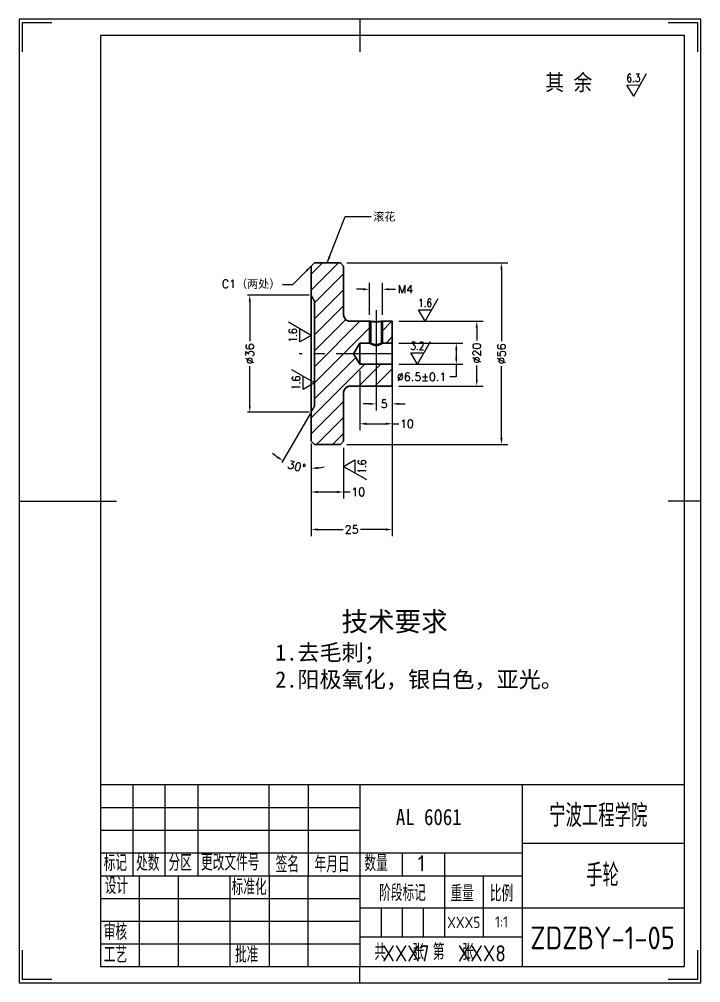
# Model space of a CAD drawing. Header units: millimetres. Extents: x 348 to 7549, y -2121 to -1262.
# Drawn here: x 3214.9 to 3424.9, y -2117.4 to -1820.4 of the extents above; entities that cross this region are included whole.
import ezdxf
from ezdxf.enums import TextEntityAlignment as Align

# ---------------------------------------------------------------- set-up
doc = ezdxf.new("R2010")
doc.units = ezdxf.units.MM
doc.header["$LTSCALE"] = 46.255
doc.header["$PDMODE"] = 3
doc.header["$PDSIZE"] = 8
doc.linetypes.add('CENTER', pattern=[0.6, 0.375, -0.075, 0.075, -0.075])
doc.layers.get('0').update_dxf_attribs({"linetype": 'CONTINUOUS'})
doc.layers.get('Defpoints').update_dxf_attribs({"linetype": 'CONTINUOUS'})
for name, color, linetype, lineweight in [('dim', 82, 'CONTINUOUS', 9), ('中心线', 2, 'CENTER', 13), ('剖面线', 4, 'CONTINUOUS', 13), ('图框_内框线', 5, 'CONTINUOUS', 13), ('图框_外框线', 7, 'CONTINUOUS', 13), ('图框_标题栏属性', 1, 'CONTINUOUS', 13), ('图框_标题栏文字', 6, 'CONTINUOUS', 13), ('图框_角线', 5, 'CONTINUOUS', 13), ('尺寸线', 80, 'CONTINUOUS', 13), ('文字', 3, 'CONTINUOUS', 13), ('粗实线', 7, 'CONTINUOUS', 20), ('细实线', 20, 'CONTINUOUS', 13)]:
    doc.layers.add(name, color=color, linetype=linetype, lineweight=lineweight)
doc.styles.add('ROMANC', font='romanc.shx', dxfattribs={"bigfont": 'gbcbig.shx'})
doc.styles.get("Standard").update_dxf_attribs({"font": 'txt', "width": 0.85, "bigfont": 'gbcbig.shx'})
doc.styles.add('TXT08', font='txt.shx', dxfattribs={"width": 0.8, "bigfont": 'gbcbig.shx'})
doc.styles.add('宋体', font='SimSun.ttf')
doc.styles.add('工程字', font='gbenor.shx', dxfattribs={"bigfont": 'gbcbig.shx'})
doc.dimstyles.new('YanXiu', dxfattribs={"dimtxt": 2.5, "dimasz": 2.2, "dimexe": 0.66, "dimexo": 0.66, "dimgap": 0.66, "dimtad": 0, "dimtoh": 1, "dimdsep": 46, "dimtxsty": 'ROMANC', "dimcen": 0, "dimclrd": 256, "dimclre": 131, "dimclrt": 42, "dimazin": 2, "dimtfac": 1, "dimtofl": 0, "dimtmove": 0, "dimatfit": 3, "dimfxl": 1, "dimlwd": 5, "dimlwe": 5, "dimarcsym": 0})
doc.dimstyles.new('YanXiu6', dxfattribs={"dimtxt": 8, "dimasz": 5, "dimexe": 3, "dimexo": 2, "dimgap": 0.66, "dimtad": 0, "dimtoh": 1, "dimdsep": 46, "dimtxsty": 'ROMANC', "dimcen": 0, "dimclrd": 256, "dimclre": 131, "dimclrt": 42, "dimazin": 2, "dimtfac": 1, "dimtofl": 0, "dimtmove": 0, "dimatfit": 3, "dimfxl": 1, "dimlwd": 5, "dimlwe": 5, "dimarcsym": 0})

# ---------------------------------------------------------------- blocks, each defined once
blk = doc.blocks.new('*D36')
at = {"layer": 'Defpoints', "color": 0, "transparency": 16777216}
for p in [(3329.89, -1913.5), (3329.89, -1933.5), (3355.93, -1933.5)]:
    blk.add_point(p, dxfattribs=at)
at = {"layer": 'dim', "color": 131, "lineweight": 5, "transparency": 16777216}
for p, q in [((3331.89, -1913.5), (3357.93, -1913.5)), ((3331.89, -1933.5), (3357.93, -1933.5))]:
    blk.add_line(p, q, dxfattribs=at)
at = {"layer": 'dim', "lineweight": 5, "transparency": 16777216}
for p, q in [((3355.93, -1915.5), (3355.93, -1919.42)), ((3355.93, -1931.5), (3355.93, -1927.17))]:
    blk.add_line(p, q, dxfattribs=at)
at = {"layer": 'dim', "transparency": 16777216}
for points in [[(3355.6, -1915.5), (3356.26, -1915.5), (3355.93, -1913.5)], [(3355.6, -1931.5), (3356.26, -1931.5), (3355.93, -1933.5)]]:
    blk.add_solid(points, dxfattribs=at)
at = {"layer": 'dim', "color": 42, "transparency": 16777216, "insert": (3355.93, -1923.3), "char_height": 2.5, "attachment_point": 5, "rotation": 90, "style": 'ROMANC'}
blk.add_mtext('%%C20', dxfattribs=at)
blk = doc.blocks.new('*D37')
at = {"layer": 'Defpoints', "color": 0, "transparency": 16777216}
for p in [(3329.89, -1920.25), (3329.89, -1926.75), (3349.62, -1926.75)]:
    blk.add_point(p, dxfattribs=at)
at = {"layer": 'dim', "color": 131, "lineweight": 5, "transparency": 16777216}
for p, q in [((3331.89, -1920.25), (3351.62, -1920.25)), ((3331.89, -1926.75), (3351.62, -1926.75))]:
    blk.add_line(p, q, dxfattribs=at)
at = {"layer": 'dim', "lineweight": 5, "transparency": 16777216}
for p, q in [((3349.62, -1922.25), (3349.62, -1924.75)), ((3349.62, -1926.75), (3349.62, -1930.64)), ((3349.62, -1930.64), (3347.62, -1930.64))]:
    blk.add_line(p, q, dxfattribs=at)
at = {"layer": 'dim', "transparency": 16777216}
for points in [[(3349.29, -1922.25), (3349.95, -1922.25), (3349.62, -1920.25)], [(3349.29, -1924.75), (3349.95, -1924.75), (3349.62, -1926.75)]]:
    blk.add_solid(points, dxfattribs=at)
at = {"layer": 'dim', "color": 42, "transparency": 16777216, "insert": (3338.93, -1930.64), "char_height": 2.5, "attachment_point": 5, "style": 'ROMANC'}
blk.add_mtext('\\A1;%%C6.5±0.1', dxfattribs=at)
blk = doc.blocks.new('*D38')
at = {"layer": 'Defpoints', "color": 0, "transparency": 16777216}
for p in [(3313.89, -1895.5), (3313.89, -1951.5), (3363.54, -1951.5)]:
    blk.add_point(p, dxfattribs=at)
at = {"layer": 'dim', "color": 131, "lineweight": 5, "transparency": 16777216}
for p, q in [((3315.89, -1895.5), (3365.54, -1895.5)), ((3315.89, -1951.5), (3365.54, -1951.5))]:
    blk.add_line(p, q, dxfattribs=at)
at = {"layer": 'dim', "lineweight": 5, "transparency": 16777216}
for p, q in [((3363.54, -1897.5), (3363.54, -1919.62)), ((3363.54, -1949.5), (3363.54, -1927.37))]:
    blk.add_line(p, q, dxfattribs=at)
at = {"layer": 'dim', "transparency": 16777216}
for points in [[(3363.2, -1897.5), (3363.87, -1897.5), (3363.54, -1895.5)], [(3363.2, -1949.5), (3363.87, -1949.5), (3363.54, -1951.5)]]:
    blk.add_solid(points, dxfattribs=at)
at = {"layer": 'dim', "color": 42, "transparency": 16777216, "insert": (3363.54, -1923.5), "char_height": 2.5, "attachment_point": 5, "rotation": 90, "style": 'ROMANC'}
blk.add_mtext('%%C56', dxfattribs=at)
blk = doc.blocks.new('*D39')
at = {"layer": 'Defpoints', "color": 0, "transparency": 16777216}
for p in [(3304.89, -1950.5), (3314.89, -1950.5), (3314.89, -1966.12)]:
    blk.add_point(p, dxfattribs=at)
at = {"layer": 'dim', "color": 131, "lineweight": 5, "transparency": 16777216}
for p, q in [((3304.89, -1952.5), (3304.89, -1968.12)), ((3314.89, -1952.5), (3314.89, -1968.12))]:
    blk.add_line(p, q, dxfattribs=at)
at = {"layer": 'dim', "lineweight": 5, "transparency": 16777216}
for p, q in [((3306.89, -1966.12), (3312.89, -1966.12)), ((3314.89, -1966.12), (3316.89, -1966.12))]:
    blk.add_line(p, q, dxfattribs=at)
at = {"layer": 'dim', "transparency": 16777216}
for points in [[(3306.89, -1965.79), (3306.89, -1966.45), (3304.89, -1966.12)], [(3312.89, -1965.79), (3312.89, -1966.45), (3314.89, -1966.12)]]:
    blk.add_solid(points, dxfattribs=at)
at = {"layer": 'dim', "color": 42, "transparency": 16777216, "insert": (3319.4, -1966.12), "char_height": 2.5, "attachment_point": 5, "style": 'ROMANC'}
blk.add_mtext('10', dxfattribs=at)
blk = doc.blocks.new('*D40')
at = {"layer": 'Defpoints', "color": 0, "transparency": 16777216}
for p in [(3329.89, -1933.5), (3304.89, -1950.5), (3329.89, -1977.69)]:
    blk.add_point(p, dxfattribs=at)
at = {"layer": 'dim', "color": 131, "lineweight": 5, "transparency": 16777216}
for p, q in [((3329.89, -1935.5), (3329.89, -1979.69)), ((3304.89, -1952.5), (3304.89, -1979.69))]:
    blk.add_line(p, q, dxfattribs=at)
at = {"layer": 'dim', "lineweight": 5, "transparency": 16777216}
for p, q in [((3306.89, -1977.69), (3314.71, -1977.69)), ((3327.89, -1977.69), (3320.08, -1977.69))]:
    blk.add_line(p, q, dxfattribs=at)
at = {"layer": 'dim', "transparency": 16777216}
for points in [[(3306.89, -1977.35), (3306.89, -1978.02), (3304.89, -1977.69)], [(3327.89, -1977.35), (3327.89, -1978.02), (3329.89, -1977.69)]]:
    blk.add_solid(points, dxfattribs=at)
at = {"layer": 'dim', "color": 42, "transparency": 16777216, "insert": (3317.39, -1977.69), "char_height": 2.5, "attachment_point": 5, "style": 'ROMANC'}
blk.add_mtext('25', dxfattribs=at)
blk = doc.blocks.new('*D41')
at = {"layer": 'Defpoints', "color": 0, "transparency": 16777216}
for p in [(3324.89, -1913.64), (3329.89, -1913.5), (3329.89, -1938.97)]:
    blk.add_point(p, dxfattribs=at)
at = {"layer": 'dim', "color": 131, "lineweight": 5, "transparency": 16777216}
for p, q in [((3324.89, -1915.64), (3324.89, -1940.97)), ((3329.89, -1915.5), (3329.89, -1940.97))]:
    blk.add_line(p, q, dxfattribs=at)
at = {"layer": 'dim', "lineweight": 5, "transparency": 16777216}
for p, q in [((3322.89, -1938.97), (3320.89, -1938.97)), ((3331.89, -1938.97), (3333.89, -1938.97))]:
    blk.add_line(p, q, dxfattribs=at)
at = {"layer": 'dim', "transparency": 16777216}
for points in [[(3322.89, -1938.64), (3322.89, -1939.3), (3324.89, -1938.97)], [(3331.89, -1938.64), (3331.89, -1939.3), (3329.89, -1938.97)]]:
    blk.add_solid(points, dxfattribs=at)
at = {"layer": 'dim', "color": 42, "transparency": 16777216, "insert": (3327.39, -1938.97), "char_height": 2.5, "attachment_point": 5, "style": 'ROMANC'}
blk.add_mtext('5', dxfattribs=at)
blk = doc.blocks.new('*D42')
at = {"layer": 'Defpoints', "color": 0, "transparency": 16777216}
for p in [(3319.89, -1926.75), (3329.89, -1926.75), (3329.89, -1945.1)]:
    blk.add_point(p, dxfattribs=at)
at = {"layer": 'dim', "color": 131, "lineweight": 5, "transparency": 16777216}
for p, q in [((3319.89, -1928.75), (3319.89, -1947.1)), ((3329.89, -1928.75), (3329.89, -1947.1))]:
    blk.add_line(p, q, dxfattribs=at)
at = {"layer": 'dim', "lineweight": 5, "transparency": 16777216}
for p, q in [((3321.89, -1945.1), (3327.89, -1945.1)), ((3329.89, -1945.1), (3331.89, -1945.1))]:
    blk.add_line(p, q, dxfattribs=at)
at = {"layer": 'dim', "transparency": 16777216}
for points in [[(3321.89, -1944.76), (3321.89, -1945.43), (3319.89, -1945.1)], [(3327.89, -1944.76), (3327.89, -1945.43), (3329.89, -1945.1)]]:
    blk.add_solid(points, dxfattribs=at)
at = {"layer": 'dim', "color": 42, "transparency": 16777216, "insert": (3334.4, -1945.1), "char_height": 2.5, "attachment_point": 5, "style": 'ROMANC'}
blk.add_mtext('10', dxfattribs=at)
blk = doc.blocks.new('*D43')
at = {"layer": 'Defpoints', "color": 0, "transparency": 16777216}
for p in [(3326.89, -1903.63), (3322.89, -1913.5), (3326.89, -1913.5)]:
    blk.add_point(p, dxfattribs=at)
at = {"layer": 'dim', "lineweight": 5, "transparency": 16777216}
for p, q in [((3320.89, -1903.63), (3318.89, -1903.63)), ((3328.89, -1903.63), (3330.89, -1903.63))]:
    blk.add_line(p, q, dxfattribs=at)
at = {"layer": 'dim', "color": 131, "lineweight": 5, "transparency": 16777216}
for p, q in [((3322.89, -1911.5), (3322.89, -1901.63)), ((3326.89, -1911.5), (3326.89, -1901.63))]:
    blk.add_line(p, q, dxfattribs=at)
at = {"layer": 'dim', "transparency": 16777216}
for points in [[(3320.89, -1903.29), (3320.89, -1903.96), (3322.89, -1903.63)], [(3328.89, -1903.29), (3328.89, -1903.96), (3326.89, -1903.63)]]:
    blk.add_solid(points, dxfattribs=at)
at = {"layer": 'dim', "color": 42, "transparency": 16777216, "insert": (3333.99, -1903.63), "char_height": 2.5, "attachment_point": 5, "style": 'ROMANC'}
blk.add_mtext('M4', dxfattribs=at)
blk = doc.blocks.new('*D584')
at = {"layer": 'Defpoints', "color": 0, "transparency": 16777216}
for p in [(3304.89, -1905.49), (3285.97, -1941.49), (3304.89, -1941.49)]:
    blk.add_point(p, dxfattribs=at)
at = {"layer": 'dim', "color": 131, "lineweight": 5, "transparency": 16777216}
for p, q in [((3304.23, -1905.49), (3285.31, -1905.49)), ((3304.23, -1941.49), (3285.31, -1941.49))]:
    blk.add_line(p, q, dxfattribs=at)
at = {"layer": 'dim', "lineweight": 5, "transparency": 16777216}
for p, q in [((3285.97, -1907.49), (3285.97, -1919.62)), ((3285.97, -1939.49), (3285.97, -1927.37))]:
    blk.add_line(p, q, dxfattribs=at)
at = {"layer": 'dim', "transparency": 16777216}
for points in [[(3285.64, -1907.49), (3286.31, -1907.49), (3285.97, -1905.49)], [(3285.64, -1939.49), (3286.31, -1939.49), (3285.97, -1941.49)]]:
    blk.add_solid(points, dxfattribs=at)
at = {"layer": 'dim', "color": 42, "transparency": 16777216, "insert": (3285.97, -1923.49), "char_height": 2.5, "attachment_point": 5, "rotation": 90, "style": 'ROMANC'}
blk.add_mtext('%%c36', dxfattribs=at)
blk = doc.blocks.new('*D585')
at = {"layer": 'Defpoints', "color": 0, "transparency": 16777216}
for p in [(3304.89, -1896.5), (3304.89, -1941.49), (3305.89, -1939.75), (3304.89, -1950.5), (3298.97, -1957.77)]:
    blk.add_point(p, dxfattribs=at)
at = {"layer": 'dim', "color": 131, "lineweight": 5, "transparency": 16777216}
for p, q in [((3304.56, -1942.07), (3295.9, -1957.07)), ((3304.89, -1951.16), (3304.89, -1959.48))]:
    blk.add_line(p, q, dxfattribs=at)
at = {"layer": 'dim', "lineweight": 5, "transparency": 16777216}
for start, end in [(226.7717, 233.3858), (276.6142, 283.2283)]:
    blk.add_arc((3304.89, -1941.48), 17.33, start, end, dxfattribs=at)
at = {"layer": 'dim', "transparency": 16777216}
for points in [[(3294.74, -1955.12), (3294.37, -1955.67), (3296.23, -1956.49)], [(3306.91, -1959.03), (3306.87, -1958.37), (3304.89, -1958.82)]]:
    blk.add_solid(points, dxfattribs=at)
at = {"layer": 'dim', "color": 42, "transparency": 16777216, "insert": (3300.41, -1958.23), "char_height": 2.5, "attachment_point": 5, "rotation": 345, "style": 'ROMANC'}
blk.add_mtext('30°', dxfattribs=at)

msp = doc.modelspace()

# ---------------------------------------------------------------- linework, layer by layer
at = {"color": 7, "linetype": 'Continuous'}
for p, q in [((3304.89497, -1896.49864), (3305.89497, -1895.49863)), ((3304.89497, -1896.49864), (3305.89497, -1895.49863)), ((3304.89497, -1896.49864), (3304.89497, -1950.49863)), ((3304.89497, -1896.49864), (3304.89497, -1950.49863)), ((3305.89497, -1895.49863), (3313.89496, -1895.49863)), ((3305.89497, -1895.49863), (3313.89496, -1895.49863)), ((3314.89497, -1896.49864), (3313.89496, -1895.49863)), ((3314.89497, -1896.49864), (3313.89496, -1895.49863)), ((3314.89497, -1896.49864), (3314.89497, -1911.49863)), ((3314.89497, -1896.49864), (3314.89497, -1911.49863)), ((3305.89497, -1907.22649), (3305.89497, -1939.74994)), ((3316.89497, -1913.49863), (3323.24497, -1913.49863)), ((3316.89497, -1913.49863), (3323.24497, -1913.49863)), ((3323.24497, -1920.24863), (3323.24497, -1913.49863)), ((3323.24497, -1920.24863), (3323.24497, -1913.49863)), ((3326.54497, -1920.24863), (3326.54497, -1913.49863)), ((3326.54497, -1913.49863), (3329.89497, -1913.49863)), ((3326.54497, -1920.24863), (3326.54497, -1913.49863)), ((3326.54497, -1913.49863), (3329.89497, -1913.49863)), ((3329.89497, -1913.49863), (3329.89497, -1920.24863)), ((3329.89497, -1933.49863), (3329.89497, -1913.49863)), ((3317.94217, -1923.49863), (3319.89497, -1920.24863)), ((3317.94217, -1923.49863), (3319.89497, -1920.24863)), ((3319.89497, -1920.24863), (3323.24497, -1920.24863)), ((3319.89497, -1926.74863), (3319.89497, -1920.24863)), ((3319.89497, -1920.24863), (3323.24497, -1920.24863)), ((3326.54497, -1920.24863), (3329.89497, -1920.24863)), ((3326.54497, -1920.24863), (3329.89497, -1920.24863)), ((3317.94217, -1923.49863), (3319.89497, -1926.74863)), ((3317.94217, -1923.49863), (3319.89497, -1926.74863)), ((3319.89497, -1926.74863), (3329.89497, -1926.74863)), ((3319.89497, -1926.74863), (3329.89497, -1926.74863)), ((3329.89497, -1926.74863), (3329.89497, -1933.49863)), ((3314.89497, -1935.49863), (3314.89497, -1950.49863)), ((3314.89497, -1935.49863), (3314.89497, -1950.49863)), ((3316.89497, -1933.49863), (3329.89497, -1933.49863)), ((3316.89497, -1933.49863), (3329.89497, -1933.49863)), ((3304.89497, -1950.49863), (3305.89497, -1951.49863)), ((3304.89497, -1950.49863), (3305.89497, -1951.49863)), ((3314.89497, -1950.49863), (3313.89496, -1951.49863)), ((3314.89497, -1950.49863), (3313.89496, -1951.49863)), ((3305.89497, -1951.49863), (3313.89496, -1951.49863)), ((3305.89497, -1951.49863), (3313.89496, -1951.49863))]:
    msp.add_line(p, q, dxfattribs=at)
at = {"color": 2, "linetype": 'Continuous'}
for p, q in [((3322.89497, -1920.24863), (3322.89497, -1913.49856)), ((3322.89497, -1913.49856), (3322.89505, -1913.49857)), ((3326.89488, -1913.49857), (3326.89497, -1913.49856)), ((3326.89497, -1920.24863), (3326.89497, -1913.49856))]:
    msp.add_line(p, q, dxfattribs=at)
at = {"color": 7, "linetype": 'Continuous'}
for centre, start, end in [((3316.89497, -1911.49863), 180, 270), ((3316.89497, -1935.49863), 90, 180)]:
    msp.add_arc(centre, 2, start, end, dxfattribs=at)
at = {"color": 2, "linetype": 'Continuous'}
msp.add_arc((3324.89497, -1903.70101), 9.99918, 258.4630519, 281.5369488, dxfattribs=at)
at = {"color": 7, "linetype": 'Continuous'}
for points, start_tangent, end_tangent in [([(3316.89497, -1913.49863), (3316.87282, -1913.49851), (3316.85057, -1913.49814), (3316.82823, -1913.49752), (3316.8058, -1913.49664), (3316.78329, -1913.49551), (3316.76069, -1913.49412), (3316.73801, -1913.49246), (3316.71526, -1913.49054), (3316.69243, -1913.48835), (3316.66954, -1913.48589), (3316.64659, -1913.48315), (3316.62357, -1913.48013), (3316.60051, -1913.47684), (3316.57739, -1913.47326), (3316.55424, -1913.46939), (3316.53104, -1913.46524), (3316.50781, -1913.4608), (3316.48455, -1913.45607), (3316.46126, -1913.45104), (3316.43795, -1913.44572), (3316.41464, -1913.4401), (3316.39131, -1913.43418), (3316.36798, -1913.42795), (3316.34465, -1913.42143), (3316.32133, -1913.4146), (3316.29802, -1913.40747), (3316.27473, -1913.40003), (3316.25147, -1913.39228), (3316.22823, -1913.38423), (3316.20504, -1913.37586), (3316.18188, -1913.36719), (3316.15878, -1913.35821), (3316.13572, -1913.34892), (3316.11273, -1913.33931), (3316.0898, -1913.3294), (3316.06695, -1913.31918), (3316.04417, -1913.30865), (3316.02148, -1913.29781), (3315.99888, -1913.28666), (3315.97638, -1913.2752), (3315.95397, -1913.26344), (3315.93168, -1913.25137), (3315.9095, -1913.239), (3315.88744, -1913.22632), (3315.86551, -1913.21334), (3315.84372, -1913.20007), (3315.82206, -1913.18649), (3315.80055, -1913.17262), (3315.77918, -1913.15846), (3315.75798, -1913.14401), (3315.73694, -1913.12927), (3315.71606, -1913.11424), (3315.69536, -1913.09893), (3315.67484, -1913.08334), (3315.65451, -1913.06748), (3315.63437, -1913.05134), (3315.61442, -1913.03493), (3315.59468, -1913.01826), (3315.57514, -1913.00132), (3315.55582, -1912.98413), (3315.53671, -1912.96668), (3315.51783, -1912.94898), (3315.49918, -1912.93103), (3315.48075, -1912.91285), (3315.46257, -1912.89442), (3315.44462, -1912.87577), (3315.42692, -1912.85688), (3315.40947, -1912.83778), (3315.39228, -1912.81845), (3315.37534, -1912.79892), (3315.35867, -1912.77917), (3315.34226, -1912.75923), (3315.32612, -1912.73909), (3315.31026, -1912.71875), (3315.29467, -1912.69823), (3315.27936, -1912.67753), (3315.26433, -1912.65666), (3315.24959, -1912.63562), (3315.23514, -1912.61441), (3315.22097, -1912.59305), (3315.20711, -1912.57154), (3315.19353, -1912.54988), (3315.18026, -1912.52808), (3315.16728, -1912.50615), (3315.1546, -1912.4841), (3315.14223, -1912.46192), (3315.13016, -1912.43962), (3315.1184, -1912.41722), (3315.10694, -1912.39472), (3315.09579, -1912.37212), (3315.08495, -1912.34942), (3315.07442, -1912.32665), (3315.0642, -1912.30379), (3315.05428, -1912.28087), (3315.04468, -1912.25787), (3315.03539, -1912.23482), (3315.02641, -1912.21172), (3315.01773, -1912.18856), (3315.00937, -1912.16536), (3315.00132, -1912.14213), (3314.99357, -1912.11887), (3314.98613, -1912.09558), (3314.979, -1912.07227), (3314.97217, -1912.04895), (3314.96564, -1912.02562), (3314.95942, -1912.00229), (3314.9535, -1911.97896), (3314.94788, -1911.95564), (3314.94256, -1911.93234), (3314.93753, -1911.90905), (3314.9328, -1911.88579), (3314.92835, -1911.86256), (3314.9242, -1911.83936), (3314.92034, -1911.8162), (3314.91676, -1911.79309), (3314.91346, -1911.77002), (3314.91045, -1911.74701), (3314.90771, -1911.72406), (3314.90525, -1911.70117), (3314.90306, -1911.67834), (3314.90113, -1911.65559), (3314.89948, -1911.63291), (3314.89809, -1911.61031), (3314.89695, -1911.58779), (3314.89608, -1911.56536), (3314.89546, -1911.54302), (3314.89509, -1911.52078), (3314.89497, -1911.49863)], (-1, 0), (0, 1)), ([(3323.24497, -1913.49863), (3323.30026, -1913.50761), (3323.46458, -1913.53251), (3323.72718, -1913.5668), (3324.06877, -1913.60115), (3324.46751, -1913.62644), (3324.89399, -1913.6357), (3325.3215, -1913.62648), (3325.7194, -1913.6013), (3326.0621, -1913.56688), (3326.32481, -1913.53259), (3326.48955, -1913.50763), (3326.54497, -1913.49863)], (0.986659216, -0.162799234), (0.986659215, 0.162799242)), ([(3326.54497, -1920.24863), (3326.49198, -1920.27521), (3326.32532, -1920.35445), (3326.05686, -1920.46713), (3325.71169, -1920.58195), (3325.32152, -1920.66633), (3324.90498, -1920.69861), (3324.47554, -1920.66739), (3324.07456, -1920.58092), (3323.72987, -1920.4659), (3323.46262, -1920.35354), (3323.29771, -1920.27509), (3323.24497, -1920.24863)], (-0.891670396, -0.452685217), (-0.891670335, 0.452685336)), ([(3316.89497, -1933.49863), (3316.87282, -1933.49876), (3316.85057, -1933.49913), (3316.82823, -1933.49975), (3316.8058, -1933.50062), (3316.78329, -1933.50175), (3316.76069, -1933.50315), (3316.73801, -1933.5048), (3316.71526, -1933.50672), (3316.69243, -1933.50891), (3316.66954, -1933.51138), (3316.64659, -1933.51412), (3316.62357, -1933.51713), (3316.60051, -1933.52043), (3316.57739, -1933.52401), (3316.55424, -1933.52787), (3316.53104, -1933.53202), (3316.50781, -1933.53646), (3316.48455, -1933.5412), (3316.46126, -1933.54622), (3316.43795, -1933.55155), (3316.41464, -1933.55717), (3316.39131, -1933.56309), (3316.36798, -1933.56931), (3316.34465, -1933.57583), (3316.32133, -1933.58266), (3316.29802, -1933.5898), (3316.27473, -1933.59724), (3316.25147, -1933.60498), (3316.22823, -1933.61304), (3316.20504, -1933.6214), (3316.18188, -1933.63007), (3316.15878, -1933.63906), (3316.13572, -1933.64835), (3316.11273, -1933.65795), (3316.0898, -1933.66786), (3316.06695, -1933.67809), (3316.04417, -1933.68862), (3316.02148, -1933.69946), (3315.99888, -1933.71061), (3315.97638, -1933.72206), (3315.95397, -1933.73383), (3315.93168, -1933.7459), (3315.9095, -1933.75827), (3315.88744, -1933.77095), (3315.86551, -1933.78392), (3315.84372, -1933.7972), (3315.82206, -1933.81077), (3315.80055, -1933.82464), (3315.77918, -1933.8388), (3315.75798, -1933.85326), (3315.73694, -1933.868), (3315.71606, -1933.88302), (3315.69536, -1933.89833), (3315.67484, -1933.91392), (3315.65451, -1933.92979), (3315.63437, -1933.94593), (3315.61442, -1933.96233), (3315.59468, -1933.97901), (3315.57514, -1933.99594), (3315.55582, -1934.01314), (3315.53671, -1934.03059), (3315.51783, -1934.04829), (3315.49918, -1934.06623), (3315.48075, -1934.08442), (3315.46257, -1934.10284), (3315.44462, -1934.1215), (3315.42692, -1934.14038), (3315.40947, -1934.15949), (3315.39228, -1934.17881), (3315.37534, -1934.19835), (3315.35867, -1934.21809), (3315.34226, -1934.23804), (3315.32612, -1934.25818), (3315.31026, -1934.27851), (3315.29467, -1934.29903), (3315.27936, -1934.31973), (3315.26433, -1934.3406), (3315.24959, -1934.36165), (3315.23514, -1934.38285), (3315.22097, -1934.40421), (3315.20711, -1934.42573), (3315.19353, -1934.44738), (3315.18026, -1934.46918), (3315.16728, -1934.49111), (3315.1546, -1934.51317), (3315.14223, -1934.53535), (3315.13016, -1934.55764), (3315.1184, -1934.58004), (3315.10694, -1934.60255), (3315.09579, -1934.62515), (3315.08495, -1934.64784), (3315.07442, -1934.67062), (3315.0642, -1934.69347), (3315.05428, -1934.7164), (3315.04468, -1934.73939), (3315.03539, -1934.76244), (3315.02641, -1934.78555), (3315.01773, -1934.8087), (3315.00937, -1934.8319), (3315.00132, -1934.85513), (3314.99357, -1934.8784), (3314.98613, -1934.90169), (3314.979, -1934.925), (3314.97217, -1934.94832), (3314.96564, -1934.97164), (3314.95942, -1934.99498), (3314.9535, -1935.0183), (3314.94788, -1935.04162), (3314.94256, -1935.06493), (3314.93753, -1935.08821), (3314.9328, -1935.11147), (3314.92835, -1935.13471), (3314.9242, -1935.1579), (3314.92034, -1935.18106), (3314.91676, -1935.20418), (3314.91346, -1935.22724), (3314.91045, -1935.25025), (3314.90771, -1935.27321), (3314.90525, -1935.2961), (3314.90306, -1935.31892), (3314.90113, -1935.34168), (3314.89948, -1935.36436), (3314.89809, -1935.38696), (3314.89695, -1935.40947), (3314.89608, -1935.4319), (3314.89546, -1935.45424), (3314.89509, -1935.47649), (3314.89497, -1935.49863)], (-1, 0), (0, -1))]:
    msp.add_spline(points, degree=3, dxfattribs=dict(at, start_tangent=start_tangent, end_tangent=end_tangent))
at = {"color": 2, "linetype": 'Continuous'}
for points in [[(3326.89497, -1920.24863), (3326.83546, -1920.28491), (3326.65811, -1920.38878), (3326.38775, -1920.53368), (3326.05352, -1920.68709), (3325.69705, -1920.81426), (3325.34813, -1920.89712), (3324.99241, -1920.93504), (3324.63735, -1920.92397), (3324.31951, -1920.87306), (3324.03924, -1920.79775), (3323.78924, -1920.70845), (3323.56407, -1920.6118), (3323.36836, -1920.51651), (3323.20406, -1920.42916), (3323.07249, -1920.35476), (3322.9753, -1920.29744), (3322.91533, -1920.26112), (3322.89497, -1920.24863)], [(3322.89497, -1920.24863), (3322.9514, -1920.28305), (3323.12168, -1920.38302), (3323.38104, -1920.52299), (3323.69776, -1920.67095), (3324.02783, -1920.79411), (3324.3586, -1920.88135), (3324.7003, -1920.92951), (3325.06353, -1920.93135), (3325.42524, -1920.88259), (3325.76075, -1920.79455), (3326.03999, -1920.69264), (3326.26434, -1920.59386), (3326.44641, -1920.50372), (3326.59632, -1920.42339), (3326.72014, -1920.3532), (3326.81544, -1920.29695), (3326.87511, -1920.26081), (3326.89497, -1920.24863)]]:
    msp.add_spline(points, degree=3, dxfattribs=at)
at = {"layer": 'dim'}
for p, q in [((3404.30768, -1844.15215), (3408.21553, -1837.07669)), ((3402.22088, -1840.69114), (3406.2616, -1840.61442)), ((3404.30768, -1844.15215), (3402.22088, -1840.69114)), ((3340.02089, -1913.49863), (3344.06235, -1906.49863)), ((3340.02089, -1913.49863), (3338.00017, -1909.99863)), ((3338.00017, -1909.99863), (3342.04162, -1909.99863)), ((3304.89497, -1917.84706), (3297.89497, -1913.8056)), ((3301.39497, -1919.86778), (3301.39497, -1915.82633)), ((3304.89497, -1917.84706), (3301.39497, -1919.86778)), ((3337.62643, -1926.74863), (3341.66788, -1919.74863)), ((3337.62643, -1926.74863), (3335.6057, -1923.24863)), ((3335.6057, -1923.24863), (3339.64716, -1923.24863)), ((3305.89497, -1932.46429), (3298.89497, -1928.42284)), ((3302.39497, -1934.48501), (3302.39497, -1930.44356)), ((3305.89497, -1932.46429), (3302.39497, -1934.48501)), ((3314.89497, -1958.27174), (3318.39497, -1956.25101)), ((3318.39497, -1956.25101), (3318.39497, -1960.29246)), ((3314.89497, -1958.27174), (3321.89497, -1962.31319))]:
    msp.add_line(p, q, dxfattribs=at)
at = {"layer": '中心线'}
for p, q in [((3324.89497, -1910.07249), (3324.89497, -1925.29298)), ((3329.89497, -1923.49863), (3301.21835, -1923.49291))]:
    msp.add_line(p, q, dxfattribs=at)
at = {"layer": '剖面线', "linetype": 'Continuous'}
for p, q in [((3304.89497, -1899.00275), (3308.39909, -1895.49863)), ((3304.89497, -1903.92583), (3313.32216, -1895.49863)), ((3305.89497, -1907.84891), (3314.89497, -1898.84891)), ((3305.89497, -1912.77198), (3314.89497, -1903.77198)), ((3305.89497, -1917.69506), (3314.89497, -1908.69506)), ((3305.89497, -1922.61814), (3315.54177, -1912.97133)), ((3305.89497, -1927.54121), (3319.93754, -1913.49863)), ((3305.89497, -1932.46429), (3323.24497, -1915.11429)), ((3326.54497, -1916.73736), (3329.7837, -1913.49863)), ((3327.95677, -1920.24863), (3329.89497, -1918.31044)), ((3323.0337, -1920.24863), (3323.24497, -1920.03736)), ((3304.89497, -1943.31044), (3321.45677, -1926.74863)), ((3305.89497, -1937.38736), (3318.63336, -1924.64897)), ((3319.62985, -1933.49863), (3326.37985, -1926.74863)), ((3324.55293, -1933.49863), (3329.89497, -1928.15659)), ((3329.476, -1933.49863), (3329.89497, -1933.07967)), ((3304.89497, -1948.23352), (3314.89497, -1938.23352)), ((3306.55293, -1951.49863), (3314.89497, -1943.15659)), ((3311.476, -1951.49863), (3314.89497, -1948.07967))]:
    msp.add_line(p, q, dxfattribs=at)
at = {"layer": '图框_内框线'}
for points in [[(3319.94287, -1820.40037), (3319.94287, -1830.40037)], [(3214.94287, -1968.90037), (3244.94287, -1968.90037)], [(3424.94287, -1968.90037), (3414.94287, -1968.90037)], [(3419.94287, -2056.40037), (3239.94287, -2056.40037), (3239.94287, -2112.40037), (3419.94287, -2112.40037), (3419.94287, -2056.40037)], [(3319.94287, -2117.40037), (3319.94287, -2112.40037)]]:
    msp.add_lwpolyline(points, dxfattribs=at)
msp.add_lwpolyline([(3239.94287, -2112.40037), (3419.94287, -2112.40037), (3419.94287, -1825.40037), (3239.94287, -1825.40037)], close=True, dxfattribs=at)
at = {"layer": '图框_外框线'}
msp.add_lwpolyline([(3214.94287, -2117.40037), (3424.94287, -2117.40037), (3424.94287, -1820.40037), (3214.94287, -1820.40037)], close=True, dxfattribs=at)
at = {"layer": '图框_角线', "flags": 128}
for points in [[(3215.94287, -1830.40037), (3215.94287, -1821.40037), (3224.94287, -1821.40037)], [(3414.94287, -1821.40037), (3423.94287, -1821.40037), (3423.94287, -1830.40037)], [(3224.94287, -2116.40037), (3215.94287, -2116.40037), (3215.94287, -2107.40037)], [(3423.94287, -2107.40037), (3423.94287, -2116.40037), (3414.94287, -2116.40037)]]:
    msp.add_lwpolyline(points, dxfattribs=at)
at = {"layer": '尺寸线'}
for p, q in [((3249.94287, -2056.40037), (3249.94287, -2084.40037)), ((3259.94287, -2084.40037), (3259.94287, -2056.40037)), ((3269.94287, -2056.40037), (3269.94287, -2084.40037)), ((3291.94287, -2084.40037), (3291.94287, -2056.40037)), ((3303.94287, -2056.40037), (3303.94287, -2084.40037)), ((3319.94287, -2056.40037), (3319.94287, -2112.40037)), ((3369.94287, -2056.40037), (3369.94287, -2112.40037)), ((3239.94287, -2063.40037), (3319.94287, -2063.40037)), ((3239.94287, -2070.40037), (3319.94287, -2070.40037)), ((3369.94287, -2074.40037), (3419.94287, -2074.40037)), ((3239.94287, -2077.40037), (3369.94287, -2077.40037)), ((3332.94287, -2077.40037), (3332.94287, -2084.40037)), ((3345.94287, -2077.40037), (3345.94287, -2103.40037)), ((3239.94287, -2084.40037), (3369.94287, -2084.40037)), ((3251.94287, -2112.40037), (3251.94287, -2084.40037)), ((3263.94287, -2084.40037), (3263.94287, -2112.40037)), ((3279.94287, -2112.40037), (3279.94287, -2084.40037)), ((3291.94287, -2084.40037), (3291.94287, -2112.40037)), ((3303.94287, -2112.40037), (3303.94287, -2084.40037)), ((3357.94287, -2084.40037), (3357.94287, -2103.40037)), ((3239.94287, -2091.40037), (3319.94287, -2091.40037)), ((3419.94287, -2094.40037), (3319.94287, -2094.40037)), ((3326.44287, -2094.40037), (3326.44287, -2103.40037)), ((3332.94287, -2094.40037), (3332.94287, -2103.40037)), ((3339.44287, -2094.40037), (3339.44287, -2103.40037)), ((3239.94287, -2098.40037), (3319.94287, -2098.40037)), ((3239.94287, -2105.40037), (3319.94287, -2105.40037)), ((3369.94287, -2103.40037), (3319.94287, -2103.40037))]:
    msp.add_line(p, q, dxfattribs=at)
at = {"layer": '粗实线'}
for p, q in [((3305.89497, -1907.22649), (3304.89497, -1905.49364)), ((3304.88778, -1941.49364), (3305.89497, -1939.74913))]:
    msp.add_line(p, q, dxfattribs=at)

# ---------------------------------------------------------------- texts
at = {"layer": 'dim', "style": 'TXT08', "width": 0.8}
for s, rotation, p in [('6.3', 1.0876714, (3404.20028, -1838.49514)), ('1.6', 90, (3299.23693, -1917.84706)), ('1.6', 90, (3300.23693, -1932.46429)), ('1.6', 90, (3320.553, -1958.27174))]:
    msp.add_text(s, height=2.5, rotation=rotation, dxfattribs=at).set_placement(p, align=Align.MIDDLE)
for s, p in [('1.6', (3340.02089, -1907.8406)), ('3.2', (3337.62643, -1921.0906))]:
    msp.add_text(s, height=2.5, dxfattribs=at).set_placement(p, align=Align.MIDDLE)
at = {"layer": 'dim', "color": 42, "char_height": 2.5, "style": 'ROMANC'}
for s, insert, attachment_point in [('{\\fFangSong|b0|i0|c134|p49;滚花}', (3324.03325, -1879.97807), 1), ('C1{\\fFangSong|b0|i0|c134|p49;（两处）}', (3295.39211, -1903.55858), 9)]:
    msp.add_mtext(s, dxfattribs=dict(at, insert=insert, attachment_point=attachment_point))
at = {"layer": '中心线', "insert": (3293.83595, -2003.06857), "char_height": 8, "width": 91.8102887, "attachment_point": 1, "style": '宋体'}
msp.add_mtext('{\\H0.75x;     技术要求}\\P{\\H0.625x;1.去毛刺；\\P2.阳极氧化，银白色，亚光。}', dxfattribs=at)
at = {"layer": '图框_标题栏属性', "style": '工程字'}
for tag, text, p in [('宁波工程学院', 'xxx2', (3393.3754, -2065.46857)), ('手轮', 'xxx3', (3394.68993, -2083.86704)), ('ZDZBY-1-05', 'xxx4', (3394.68993, -2103.57968))]:
    msp.add_attdef(tag, text=text, height=7, dxfattribs=at).set_placement(p, align=Align.MIDDLE)
for tag, text, height, p in [('XXX5', 'xxx5', 3.5, (3351.9212, -2098.81654)), ('1:1', 'xxx6', 3.5, (3363.5434, -2098.65752)), ('XXX7', 'xxx7', 5, (3334.08989, -2108.35782)), ('XXX8', 'xxx8', 5, (3357.49349, -2108.35782))]:
    msp.add_attdef(tag, text=text, height=height, dxfattribs=at).set_placement(p, align=Align.MIDDLE_CENTER)
at = {"layer": '图框_标题栏文字', "style": '工程字'}
for s, p in [('标记', (3240.94287, -2082.96164)), ('处数', (3250.94287, -2082.96164)), ('分区', (3260.94287, -2082.96164)), ('更改文件号', (3270.94287, -2082.81324)), ('签名', (3293.94287, -2083.40037)), ('年月日', (3305.94287, -2083.40037)), ('数量', (3321.2775, -2083.05189)), ('1', (3337.78315, -2083.09507)), ('设计', (3241.2775, -2090.05189)), ('标准化', (3280.38189, -2090.40037)), ('阶段标记', (3325.83365, -2092.20037)), ('重量', (3347.83365, -2092.40037)), ('比例', (3359.94287, -2092.40037)), ('审核', (3240.98795, -2104.25197)), ('共   张 第  张', (3324.3436, -2110.40037)), ('工艺', (3240.98795, -2111.25197)), ('批准', (3281.4129, -2111.25197))]:
    msp.add_text(s, height=5, dxfattribs=at).set_placement(p)
at = {"layer": '文字', "insert": (3377.03548, -1837.3526), "char_height": 5, "width": 46.5466241, "attachment_point": 1}
msp.add_mtext('{\\fSimSun|b0|i0|c134|p2;其 余} ', dxfattribs=at)
at = {"layer": '细实线', "insert": (3331.01622, -2063.81242), "char_height": 5, "width": 34.3182427, "attachment_point": 1}
msp.add_mtext('{\\fFangSong|b0|i0|c134|p49;AL 6061}', dxfattribs=at)

# ---------------------------------------------------------------- dimensions: what is measured, and where the dimension line sits
at = {"layer": 'dim'}
dim = msp.add_angular_dim_2l(base=(3298.96612, -1957.77054), line1=((3304.89497, -1896.49864), (3304.89497, -1950.49863)), line2=((3304.88778, -1941.49364), (3305.89497, -1939.74913)), dimstyle='YanXiu', override={"dimasz": 2, "dimtoh": 0}, dxfattribs=at)
dim.commit()
dim.dimension.update_dxf_attribs({"geometry": '*D585', "text_midpoint": (3300.4084, -1958.22529)})
for base, p1, p2, text, dimstyle, override, picture, middle in [((3363.53809, -1951.49863), (3313.89496, -1895.49863), (3313.89496, -1951.49863), '%%C<>', 'YanXiu6', {"dimtxt": 2.5, "dimasz": 2, "dimexe": 2}, '*D38', (3363.53809, -1923.49863)), ((3285.97238, -1941.49364), (3304.89497, -1905.49364), (3304.88778, -1941.49364), '%%c<>', 'YanXiu', {"dimasz": 2, "dimtoh": 0}, '*D584', (3285.97238, -1923.49364))]:
    dim = msp.add_linear_dim(base=base, p1=p1, p2=p2, angle=90, text=text, dimstyle=dimstyle, override=override, dxfattribs=at)
    dim.commit()
    dim.dimension.update_dxf_attribs({"geometry": picture, "text_midpoint": middle})
dim = msp.add_linear_dim(base=(3326.89253, -1903.62507), p1=(3322.89497, -1913.49863), p2=(3326.89253, -1913.49863), text='M<>', dimstyle='YanXiu6', override={"dimtxt": 2.5, "dimasz": 2, "dimexe": 2}, dxfattribs=at)
dim.commit()
dim.dimension.update_dxf_attribs({"geometry": '*D43', "text_midpoint": (3333.993, -1903.62507)})
dim = msp.add_linear_dim(base=(3329.89497, -1938.96852), p1=(3324.89497, -1913.6357), p2=(3329.89497, -1913.49863), dimstyle='YanXiu6', override={"dimtxt": 2.5, "dimasz": 2, "dimexe": 2}, dxfattribs=at)
dim.commit()
dim.dimension.update_dxf_attribs({"geometry": '*D41', "text_midpoint": (3327.39497, -1938.96852), "dimtype": 160})
for base, p1, p2, override, picture, middle in [((3355.92891, -1933.49863), (3329.89497, -1913.49863), (3329.89497, -1933.49863), {"dimtxt": 2.5, "dimasz": 2, "dimexe": 2}, '*D36', (3355.92891, -1923.29606)), ((3349.6208, -1926.74863), (3329.89497, -1920.24863), (3329.89497, -1926.74863), {"dimtxt": 2.5, "dimasz": 2, "dimexe": 2, "dimgap": 0.66, "dimtol": 1, "dimlim": 0, "dimtp": 0.1, "dimtm": 0.1, "dimtfac": 1, "dimtdec": 3, "dimtolj": 1}, '*D37', (3338.92509, -1930.64273))]:
    dim = msp.add_linear_dim(base=base, p1=p1, p2=p2, angle=90, text='%%C<>', dimstyle='YanXiu6', override=override, dxfattribs=at)
    dim.commit()
    dim.dimension.update_dxf_attribs({"geometry": picture, "text_midpoint": middle, "dimtype": 160})
for base, p1, p2, picture, middle in [((3329.89497, -1945.0978), (3319.89497, -1926.74863), (3329.89497, -1926.74863), '*D42', (3334.4002, -1945.0978)), ((3329.89497, -1977.68673), (3304.89497, -1950.49863), (3329.89497, -1933.49863), '*D40', (3317.39497, -1977.68673)), ((3314.89497, -1966.12011), (3304.89497, -1950.49863), (3314.89497, -1950.49863), '*D39', (3319.4002, -1966.12011))]:
    dim = msp.add_linear_dim(base=base, p1=p1, p2=p2, dimstyle='YanXiu6', override={"dimtxt": 2.5, "dimasz": 2, "dimexe": 2}, dxfattribs=at)
    dim.commit()
    dim.dimension.update_dxf_attribs({"geometry": picture, "text_midpoint": middle})

# ---------------------------------------------------------------- leaders
at = {"layer": 'dim', "annotation_type": 0, "has_hookline": 1}
for points, hookline_direction, text_width in [([(3309.81426, -1895.49543), (3315.34654, -1881.22807), (3323.37325, -1881.22807)], 0, 6.74286), ([(3304.89497, -1896.49864), (3299.12995, -1902.26365), (3296.05211, -1902.30858)], 1, 16.72381)]:
    msp.add_leader(points, dimstyle='YanXiu6', override={"dimtxt": 2.5, "dimasz": 2, "dimgap": 0.66, "dimtad": 0}, dxfattribs=dict(at, hookline_direction=hookline_direction, text_width=text_width))

doc.saveas('drawing.dxf')
